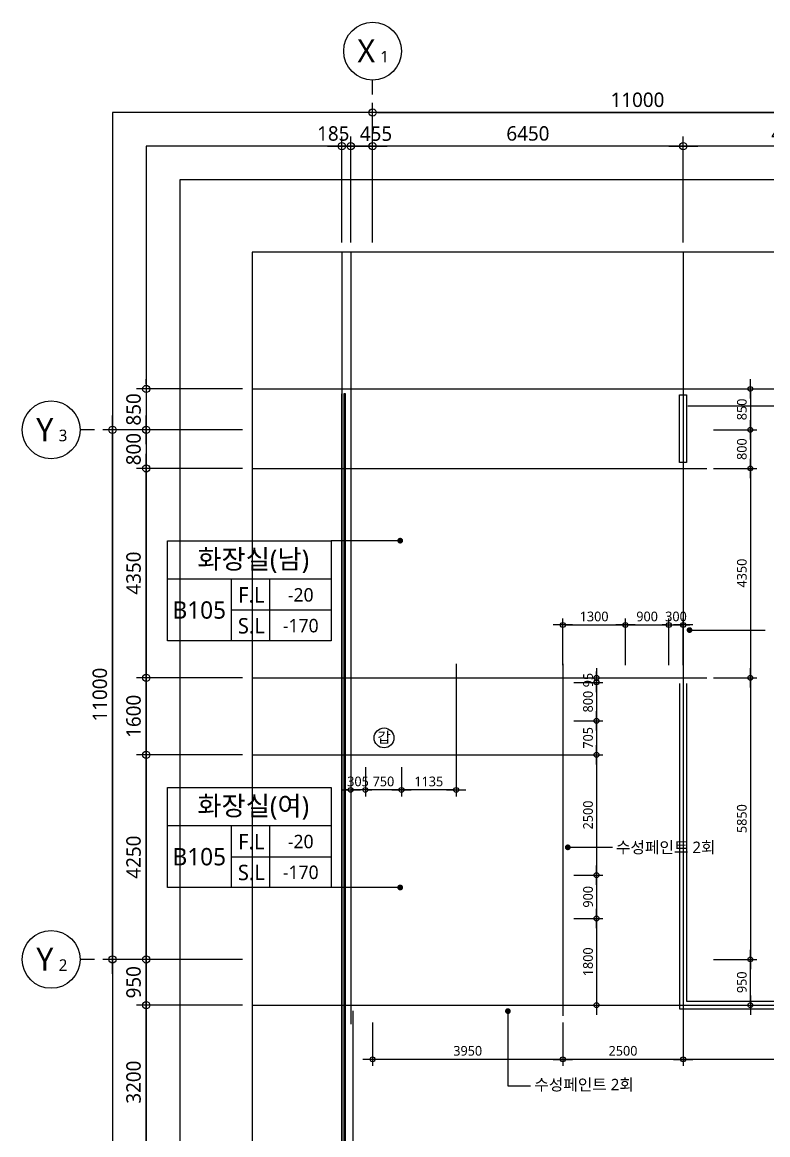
# Model space of a CAD drawing. Header units: millimetres. Extents: x 3775 to 244986, y 1861 to 55808.
# Drawn here: x 3775 to 19255, y 28887 to 51997 of the extents above; entities that cross this region are included whole.
import ezdxf
from ezdxf.enums import TextEntityAlignment as Align

# ---------------------------------------------------------------- set-up
doc = ezdxf.new("R2010")
doc.units = ezdxf.units.MM
doc.header["$LTSCALE"] = 100
doc.header["$MEASUREMENT"] = 0
doc.header["$PDSIZE"] = -10
doc.linetypes.add('CEN', pattern=[62, 60, -1, 0, -1])
doc.layers.get('0').update_dxf_attribs({"linetype": 'CONTINUOUS'})
doc.layers.get('Defpoints').update_dxf_attribs({"color": 171, "linetype": 'CONTINUOUS'})
for name, color, linetype in [('CEN(ST)', 1, 'CEN'), ('INS', 252, 'BATTING'), ('NDIM', 7, 'CONTINUOUS'), ('SYM(AXIS)', 7, 'CONTINUOUS'), ('TEXT(AXIS)', 2, 'CONTINUOUS'), ('TEXT(MIN)', 7, 'CONTINUOUS'), ('TEXT(NOTE小)', 1, 'CONTINUOUS'), ('TEXT(실명)', 3, 'CONTINUOUS'), ('TEXT-기입', 6, 'CONTINUOUS'), ('TITLE', 7, 'CONTINUOUS'), ('WALL-석고보드', 7, 'CONTINUOUS')]:
    doc.layers.add(name, color=color, linetype=linetype)
doc.styles.add('CGS', font='cgse', dxfattribs={"bigfont": 'cgs'})
doc.styles.add('나눔바른고딕', font='NanumBarunGothic.ttf')
doc.linetypes.add('BATTING', pattern='A,0.0001,-0.1,[134,ltypeshp.shx,S=0.1,R=0,X=-0.1,Y=0],-0.2,[134,ltypeshp.shx,S=0.1,R=180,X=0.1,Y=0],-0.1', length=0.4001)
doc.dimstyles.new('NDIM 1200', dxfattribs={"dimscale": 75, "dimtxt": 3, "dimasz": 1, "dimexe": 2, "dimexo": 2, "dimgap": 1, "dimtad": 1, "dimdec": 0, "dimdsep": 46, "dimtxsty": 'CGS', "dimblk": 'DOT0', "dimcen": 1, "dimdle": 8, "dimclrd": 256, "dimclre": 256, "dimclrt": 256, "dimadec": 0, "dimazin": 0, "dimtfac": 1, "dimtdec": 0, "dimtix": 1, "dimtmove": 2, "dimatfit": 3, "dimldrblk": 'DOT0', "dimfxl": 1, "dimtolj": 1, "dimtzin": 0, "dimlwd": -1, "dimlwe": -1, "dimarcsym": 0})

# ---------------------------------------------------------------- blocks, each defined once
blk = doc.blocks.new('A$C2F20087E')
at = {"layer": 'SYM(AXIS)'}
blk.add_line((600, 0), (600, 300), dxfattribs=at)
blk.add_circle((600, 900), 600, dxfattribs=at)
blk = doc.blocks.new('DOT0')
blk.add_line((-3, 0), (3, 0))
at = {"color": 6}
blk.add_circle((0, 0), 0.75, dxfattribs=at)
blk = doc.blocks.new('*D163')
at = {"layer": 'Defpoints', "color": 0, "ltscale": 0.4, "transparency": 16777216}
for p in [(6350, 42729), (8550, 42729), (8550, 38379)]:
    blk.add_point(p, dxfattribs=at)
at = {"layer": 'NDIM', "ltscale": 0.4, "transparency": 16777216}
for p, q in [((8350, 42729), (6150, 42729)), ((6350, 38479), (6350, 42629)), ((8350, 38379), (6150, 38379))]:
    blk.add_line(p, q, dxfattribs=at)
at = {"layer": 'NDIM', "ltscale": 0.4, "transparency": 16777216, "xscale": 100, "yscale": 100, "zscale": 100}
for p, rotation in [((6350, 42729), 90), ((6350, 38379), 270)]:
    blk.add_blockref('DOT0', p, dxfattribs=dict(at, rotation=rotation))
at = {"layer": 'NDIM', "ltscale": 0.4, "transparency": 16777216, "insert": (6087, 40554), "char_height": 300, "attachment_point": 5, "rotation": 90, "style": '나눔바른고딕'}
blk.add_mtext('\\A1;4350', dxfattribs=at)
blk = doc.blocks.new('*D164')
at = {"layer": 'Defpoints', "color": 0, "ltscale": 0.4, "transparency": 16777216}
for p in [(6350, 32529), (8550, 32529), (8550, 31579)]:
    blk.add_point(p, dxfattribs=at)
at = {"layer": 'NDIM', "ltscale": 0.4, "transparency": 16777216}
for p, q in [((8350, 32529), (6150, 32529)), ((6350, 31679), (6350, 32429)), ((8350, 31579), (6150, 31579))]:
    blk.add_line(p, q, dxfattribs=at)
at = {"layer": 'NDIM', "ltscale": 0.4, "transparency": 16777216, "xscale": 100, "yscale": 100, "zscale": 100}
for p, rotation in [((6350, 32529), 90), ((6350, 31579), 270)]:
    blk.add_blockref('DOT0', p, dxfattribs=dict(at, rotation=rotation))
at = {"layer": 'NDIM', "ltscale": 0.4, "transparency": 16777216, "insert": (6087, 32054), "char_height": 300, "attachment_point": 5, "rotation": 90, "style": '나눔바른고딕'}
blk.add_mtext('\\A1;950', dxfattribs=at)
blk = doc.blocks.new('*D165')
at = {"layer": 'Defpoints', "color": 0, "ltscale": 0.4, "transparency": 16777216}
for p in [(5650, 43529), (8550, 43529), (8550, 32529)]:
    blk.add_point(p, dxfattribs=at)
at = {"layer": 'NDIM', "ltscale": 0.4, "transparency": 16777216}
for p, q in [((8350, 43529), (5450, 43529)), ((5650, 32629), (5650, 43429)), ((8350, 32529), (5450, 32529))]:
    blk.add_line(p, q, dxfattribs=at)
at = {"layer": 'NDIM', "ltscale": 0.4, "transparency": 16777216, "xscale": 100, "yscale": 100, "zscale": 100}
for p, rotation in [((5650, 43529), 90), ((5650, 32529), 270)]:
    blk.add_blockref('DOT0', p, dxfattribs=dict(at, rotation=rotation))
at = {"layer": 'NDIM', "ltscale": 0.4, "transparency": 16777216, "insert": (5387, 38029), "char_height": 300, "attachment_point": 5, "rotation": 90, "style": '나눔바른고딕'}
blk.add_mtext('\\A1;11000', dxfattribs=at)
blk = doc.blocks.new('*D158')
at = {"layer": 'Defpoints', "color": 0, "ltscale": 0.4, "transparency": 16777216}
for p in [(8550, 44379), (6350, 43529), (8550, 43529)]:
    blk.add_point(p, dxfattribs=at)
at = {"layer": 'NDIM', "ltscale": 0.4, "transparency": 16777216}
for p, q in [((8350, 44379), (6150, 44379)), ((6350, 44479), (6350, 44579)), ((6350, 44379), (6350, 43529)), ((8350, 43529), (6150, 43529)), ((6350, 43429), (6350, 43329))]:
    blk.add_line(p, q, dxfattribs=at)
at = {"layer": 'NDIM', "ltscale": 0.4, "transparency": 16777216, "xscale": 100, "yscale": 100, "zscale": 100}
for p, rotation in [((6350, 44379), 270), ((6350, 43529), 90)]:
    blk.add_blockref('DOT0', p, dxfattribs=dict(at, rotation=rotation))
at = {"layer": 'NDIM', "ltscale": 0.4, "transparency": 16777216, "insert": (6087, 43954), "char_height": 300, "attachment_point": 5, "rotation": 90, "style": '나눔바른고딕'}
blk.add_mtext('\\A1;850', dxfattribs=at)
blk = doc.blocks.new('*D159')
at = {"layer": 'Defpoints', "color": 0, "ltscale": 0.4, "transparency": 16777216}
for p in [(6350, 31579), (8550, 31579), (8550, 28379)]:
    blk.add_point(p, dxfattribs=at)
at = {"layer": 'NDIM', "ltscale": 0.4, "transparency": 16777216}
for p, q in [((8350, 31579), (6150, 31579)), ((6350, 28479), (6350, 31479)), ((8350, 28379), (6150, 28379))]:
    blk.add_line(p, q, dxfattribs=at)
at = {"layer": 'NDIM', "ltscale": 0.4, "transparency": 16777216, "xscale": 100, "yscale": 100, "zscale": 100}
for p, rotation in [((6350, 31579), 90), ((6350, 28379), 270)]:
    blk.add_blockref('DOT0', p, dxfattribs=dict(at, rotation=rotation))
at = {"layer": 'NDIM', "ltscale": 0.4, "transparency": 16777216, "insert": (6087, 29979), "char_height": 300, "attachment_point": 5, "rotation": 90, "style": '나눔바른고딕'}
blk.add_mtext('\\A1;3200', dxfattribs=at)
blk = doc.blocks.new('*D162')
at = {"layer": 'Defpoints', "color": 0, "ltscale": 0.4, "transparency": 16777216}
for p in [(8550, 32529), (5650, 16029), (8550, 16029)]:
    blk.add_point(p, dxfattribs=at)
at = {"layer": 'NDIM', "ltscale": 0.4, "transparency": 16777216}
for p, q in [((8350, 32529), (5450, 32529)), ((5650, 32429), (5650, 16129)), ((8350, 16029), (5450, 16029))]:
    blk.add_line(p, q, dxfattribs=at)
at = {"layer": 'NDIM', "ltscale": 0.4, "transparency": 16777216, "xscale": 100, "yscale": 100, "zscale": 100}
for p, rotation in [((5650, 32529), 90), ((5650, 16029), 270)]:
    blk.add_blockref('DOT0', p, dxfattribs=dict(at, rotation=rotation))
at = {"layer": 'NDIM', "ltscale": 0.4, "transparency": 16777216, "insert": (5387, 24279), "char_height": 300, "attachment_point": 5, "rotation": 90, "style": '나눔바른고딕'}
blk.add_mtext('\\A1;16500', dxfattribs=at)
blk = doc.blocks.new('*D169')
at = {"layer": 'Defpoints', "color": 0, "ltscale": 0.4, "transparency": 16777216}
for p in [(17500, 49422), (17500, 47222), (22050, 47222)]:
    blk.add_point(p, dxfattribs=at)
at = {"layer": 'NDIM', "ltscale": 0.4, "transparency": 16777216}
for p, q in [((17500, 47422), (17500, 49622)), ((22050, 47422), (22050, 49622)), ((21950, 49422), (17600, 49422))]:
    blk.add_line(p, q, dxfattribs=at)
at = {"layer": 'NDIM', "ltscale": 0.4, "transparency": 16777216, "xscale": 100, "yscale": 100, "zscale": 100, "rotation": 180}
blk.add_blockref('DOT0', (17500, 49422), dxfattribs=at)
at = {"layer": 'NDIM', "ltscale": 0.4, "transparency": 16777216, "xscale": 100, "yscale": 100, "zscale": 100}
blk.add_blockref('DOT0', (22050, 49422), dxfattribs=at)
at = {"layer": 'NDIM', "ltscale": 0.4, "transparency": 16777216, "insert": (19775, 49684), "char_height": 300, "attachment_point": 5, "style": '나눔바른고딕'}
blk.add_mtext('\\A1;4550', dxfattribs=at)
blk = doc.blocks.new('*D170')
at = {"layer": 'Defpoints', "color": 0, "ltscale": 0.4, "transparency": 16777216}
for p in [(11050, 49422), (10595, 47222), (11050, 47222)]:
    blk.add_point(p, dxfattribs=at)
at = {"layer": 'NDIM', "ltscale": 0.4, "transparency": 16777216}
for p, q in [((10595, 47422), (10595, 49622)), ((11050, 47422), (11050, 49622)), ((10695, 49422), (10950, 49422))]:
    blk.add_line(p, q, dxfattribs=at)
at = {"layer": 'NDIM', "ltscale": 0.4, "transparency": 16777216, "xscale": 100, "yscale": 100, "zscale": 100, "rotation": 180}
blk.add_blockref('DOT0', (10595, 49422), dxfattribs=at)
at = {"layer": 'NDIM', "ltscale": 0.4, "transparency": 16777216, "xscale": 100, "yscale": 100, "zscale": 100}
blk.add_blockref('DOT0', (11050, 49422), dxfattribs=at)
at = {"layer": 'NDIM', "ltscale": 0.4, "transparency": 16777216, "insert": (11120, 49681), "char_height": 300, "attachment_point": 5, "style": '나눔바른고딕'}
blk.add_mtext('\\A1;455', dxfattribs=at)
blk = doc.blocks.new('*D183')
at = {"layer": 'Defpoints', "color": 0, "ltscale": 0.4, "transparency": 16777216}
for p in [(22050, 50122), (11050, 47222), (22050, 47222)]:
    blk.add_point(p, dxfattribs=at)
at = {"layer": 'NDIM', "ltscale": 0.4, "transparency": 16777216}
for p, q in [((11050, 47422), (11050, 50322)), ((22050, 47422), (22050, 50322)), ((11150, 50122), (21950, 50122))]:
    blk.add_line(p, q, dxfattribs=at)
at = {"layer": 'NDIM', "ltscale": 0.4, "transparency": 16777216, "xscale": 100, "yscale": 100, "zscale": 100, "rotation": 180}
blk.add_blockref('DOT0', (11050, 50122), dxfattribs=at)
at = {"layer": 'NDIM', "ltscale": 0.4, "transparency": 16777216, "xscale": 100, "yscale": 100, "zscale": 100}
blk.add_blockref('DOT0', (22050, 50122), dxfattribs=at)
at = {"layer": 'NDIM', "ltscale": 0.4, "transparency": 16777216, "insert": (16550, 50384), "char_height": 300, "attachment_point": 5, "style": '나눔바른고딕'}
blk.add_mtext('\\A1;11000', dxfattribs=at)
blk = doc.blocks.new('*D251')
at = {"layer": 'Defpoints', "color": 0, "ltscale": 0.4, "transparency": 16777216}
for p in [(10595, 49422), (10410, 47222), (10595, 47222)]:
    blk.add_point(p, dxfattribs=at)
at = {"layer": 'NDIM', "ltscale": 0.4, "transparency": 16777216}
for p, q in [((10410, 47422), (10410, 49622)), ((10595, 47422), (10595, 49622)), ((10310, 49422), (10210, 49422)), ((10410, 49422), (10595, 49422)), ((10695, 49422), (10795, 49422))]:
    blk.add_line(p, q, dxfattribs=at)
at = {"layer": 'NDIM', "ltscale": 0.4, "transparency": 16777216, "xscale": 100, "yscale": 100, "zscale": 100}
blk.add_blockref('DOT0', (10410, 49422), dxfattribs=at)
at = {"layer": 'NDIM', "ltscale": 0.4, "transparency": 16777216, "xscale": 100, "yscale": 100, "zscale": 100, "rotation": 180}
blk.add_blockref('DOT0', (10595, 49422), dxfattribs=at)
at = {"layer": 'NDIM', "ltscale": 0.4, "transparency": 16777216, "insert": (10233, 49684), "char_height": 300, "attachment_point": 5, "style": '나눔바른고딕'}
blk.add_mtext('\\A1;185', dxfattribs=at)
blk = doc.blocks.new('*D252')
at = {"layer": 'Defpoints', "color": 0, "ltscale": 0.4, "transparency": 16777216}
for p in [(8550, 43529), (6350, 42729), (8550, 42729)]:
    blk.add_point(p, dxfattribs=at)
at = {"layer": 'NDIM', "ltscale": 0.4, "transparency": 16777216}
for p, q in [((6350, 43629), (6350, 43729)), ((8350, 43529), (6150, 43529)), ((6350, 43529), (6350, 42729)), ((8350, 42729), (6150, 42729)), ((6350, 42629), (6350, 42529))]:
    blk.add_line(p, q, dxfattribs=at)
at = {"layer": 'NDIM', "ltscale": 0.4, "transparency": 16777216, "xscale": 100, "yscale": 100, "zscale": 100}
for p, rotation in [((6350, 43529), 270), ((6350, 42729), 90)]:
    blk.add_blockref('DOT0', p, dxfattribs=dict(at, rotation=rotation))
at = {"layer": 'NDIM', "ltscale": 0.4, "transparency": 16777216, "insert": (6087, 43129), "char_height": 300, "attachment_point": 5, "rotation": 90, "style": '나눔바른고딕'}
blk.add_mtext('\\A1;800', dxfattribs=at)
blk = doc.blocks.new('*D253')
at = {"layer": 'Defpoints', "color": 0, "ltscale": 0.4, "transparency": 16777216}
for p in [(6350, 38379), (8550, 38379), (8550, 36779)]:
    blk.add_point(p, dxfattribs=at)
at = {"layer": 'NDIM', "ltscale": 0.4, "transparency": 16777216}
for p, q in [((8350, 38379), (6150, 38379)), ((6350, 36879), (6350, 38279)), ((8350, 36779), (6150, 36779))]:
    blk.add_line(p, q, dxfattribs=at)
at = {"layer": 'NDIM', "ltscale": 0.4, "transparency": 16777216, "xscale": 100, "yscale": 100, "zscale": 100}
for p, rotation in [((6350, 38379), 90), ((6350, 36779), 270)]:
    blk.add_blockref('DOT0', p, dxfattribs=dict(at, rotation=rotation))
at = {"layer": 'NDIM', "ltscale": 0.4, "transparency": 16777216, "insert": (6087, 37579), "char_height": 300, "attachment_point": 5, "rotation": 90, "style": '나눔바른고딕'}
blk.add_mtext('\\A1;1600', dxfattribs=at)
blk = doc.blocks.new('*D254')
at = {"layer": 'Defpoints', "color": 0, "ltscale": 0.4, "transparency": 16777216}
for p in [(6350, 36779), (8550, 36779), (8550, 32529)]:
    blk.add_point(p, dxfattribs=at)
at = {"layer": 'NDIM', "ltscale": 0.4, "transparency": 16777216}
for p, q in [((8350, 36779), (6150, 36779)), ((6350, 32629), (6350, 36679)), ((8350, 32529), (6150, 32529))]:
    blk.add_line(p, q, dxfattribs=at)
at = {"layer": 'NDIM', "ltscale": 0.4, "transparency": 16777216, "xscale": 100, "yscale": 100, "zscale": 100}
for p, rotation in [((6350, 36779), 90), ((6350, 32529), 270)]:
    blk.add_blockref('DOT0', p, dxfattribs=dict(at, rotation=rotation))
at = {"layer": 'NDIM', "ltscale": 0.4, "transparency": 16777216, "insert": (6087, 34654), "char_height": 300, "attachment_point": 5, "rotation": 90, "style": '나눔바른고딕'}
blk.add_mtext('\\A1;4250', dxfattribs=at)
blk = doc.blocks.new('*D255')
at = {"layer": 'Defpoints', "color": 0, "ltscale": 0.4, "transparency": 16777216}
for p in [(11050, 49422), (11050, 47222), (17500, 47222)]:
    blk.add_point(p, dxfattribs=at)
at = {"layer": 'NDIM', "ltscale": 0.4, "transparency": 16777216}
for p, q in [((11050, 47422), (11050, 49622)), ((17500, 47422), (17500, 49622)), ((17400, 49422), (11150, 49422))]:
    blk.add_line(p, q, dxfattribs=at)
at = {"layer": 'NDIM', "ltscale": 0.4, "transparency": 16777216, "xscale": 100, "yscale": 100, "zscale": 100, "rotation": 180}
blk.add_blockref('DOT0', (11050, 49422), dxfattribs=at)
at = {"layer": 'NDIM', "ltscale": 0.4, "transparency": 16777216, "xscale": 100, "yscale": 100, "zscale": 100}
blk.add_blockref('DOT0', (17500, 49422), dxfattribs=at)
at = {"layer": 'NDIM', "ltscale": 0.4, "transparency": 16777216, "insert": (14275, 49685), "char_height": 300, "attachment_point": 5, "style": '나눔바른고딕'}
blk.add_mtext('\\A1;6450', dxfattribs=at)
blk = doc.blocks.new('A$C51E23882')
at = {"layer": 'TITLE'}
blk.add_lwpolyline([(8500, 0), (0, 0), (0, 5200), (8500, 5200)], close=True, dxfattribs=at)
for points in [[(8500, 3200), (0, 3200)], [(3300, 3200), (3300, 0)], [(5300, 3200), (5300, 0)], [(3300, 1600), (8500, 1600)]]:
    blk.add_lwpolyline(points, dxfattribs=at)
at = {"layer": 'TITLE', "style": '나눔바른고딕'}
for s, p in [('F.L', (4352, 2378)), ('S.L', (4352, 778))]:
    blk.add_text(s, height=800, dxfattribs=at).set_placement(p, align=Align.MIDDLE)
blk = doc.blocks.new('*D300')
at = {"layer": 'Defpoints', "color": 0, "ltscale": 0.4, "transparency": 16777216}
for p in [(11050, 31354), (15000, 31354), (11050, 30453)]:
    blk.add_point(p, dxfattribs=at)
at = {"layer": 'NDIM', "ltscale": 0.4, "transparency": 16777216}
for p, q in [((11050, 31220), (11050, 30319)), ((15000, 31220), (15000, 30319)), ((14933, 30453), (11117, 30453))]:
    blk.add_line(p, q, dxfattribs=at)
at = {"layer": 'NDIM', "ltscale": 0.4, "transparency": 16777216, "xscale": 67, "yscale": 67, "zscale": 67, "rotation": 180}
blk.add_blockref('DOT0', (11050, 30453), dxfattribs=at)
at = {"layer": 'NDIM', "ltscale": 0.4, "transparency": 16777216, "xscale": 67, "yscale": 67, "zscale": 67}
blk.add_blockref('DOT0', (15000, 30453), dxfattribs=at)
at = {"layer": 'NDIM', "ltscale": 0.4, "transparency": 16777216, "insert": (13025, 30629), "char_height": 201, "attachment_point": 5, "style": '나눔바른고딕'}
blk.add_mtext('\\A1;3950', dxfattribs=at)
blk = doc.blocks.new('*D301')
at = {"layer": 'Defpoints', "color": 0, "ltscale": 0.4, "transparency": 16777216}
for p in [(15000, 31354), (17500, 31354), (15000, 30453)]:
    blk.add_point(p, dxfattribs=at)
at = {"layer": 'NDIM', "ltscale": 0.4, "transparency": 16777216}
for p, q in [((15000, 31220), (15000, 30319)), ((17500, 31220), (17500, 30319)), ((17433, 30453), (15067, 30453))]:
    blk.add_line(p, q, dxfattribs=at)
at = {"layer": 'NDIM', "ltscale": 0.4, "transparency": 16777216, "xscale": 67, "yscale": 67, "zscale": 67, "rotation": 180}
blk.add_blockref('DOT0', (15000, 30453), dxfattribs=at)
at = {"layer": 'NDIM', "ltscale": 0.4, "transparency": 16777216, "xscale": 67, "yscale": 67, "zscale": 67}
blk.add_blockref('DOT0', (17500, 30453), dxfattribs=at)
at = {"layer": 'NDIM', "ltscale": 0.4, "transparency": 16777216, "insert": (16250, 30629), "char_height": 201, "attachment_point": 5, "style": '나눔바른고딕'}
blk.add_mtext('\\A1;2500', dxfattribs=at)
blk = doc.blocks.new('*D302')
at = {"layer": 'Defpoints', "color": 0, "ltscale": 0.4, "transparency": 16777216}
for p in [(17994, 42729), (17994, 38379), (18894, 38379)]:
    blk.add_point(p, dxfattribs=at)
at = {"layer": 'NDIM', "ltscale": 0.4, "transparency": 16777216}
for p, q in [((18128, 42729), (19028, 42729)), ((18894, 42662), (18894, 38446)), ((18128, 38379), (19028, 38379))]:
    blk.add_line(p, q, dxfattribs=at)
at = {"layer": 'NDIM', "ltscale": 0.4, "transparency": 16777216, "xscale": 67, "yscale": 67, "zscale": 67}
for p, rotation in [((18894, 42729), 90), ((18894, 38379), 270)]:
    blk.add_blockref('DOT0', p, dxfattribs=dict(at, rotation=rotation))
at = {"layer": 'NDIM', "ltscale": 0.4, "transparency": 16777216, "insert": (18718, 40554), "char_height": 201, "attachment_point": 5, "rotation": 90, "style": '나눔바른고딕'}
blk.add_mtext('\\A1;4350', dxfattribs=at)
blk = doc.blocks.new('*D303')
at = {"layer": 'Defpoints', "color": 0, "ltscale": 0.4, "transparency": 16777216}
for p in [(17994, 43529), (17994, 42729), (18894, 42729)]:
    blk.add_point(p, dxfattribs=at)
at = {"layer": 'NDIM', "ltscale": 0.4, "transparency": 16777216}
for p, q in [((18128, 43529), (19028, 43529)), ((18894, 43462), (18894, 42796)), ((18128, 42729), (19028, 42729))]:
    blk.add_line(p, q, dxfattribs=at)
at = {"layer": 'NDIM', "ltscale": 0.4, "transparency": 16777216, "xscale": 67, "yscale": 67, "zscale": 67}
for p, rotation in [((18894, 43529), 90), ((18894, 42729), 270)]:
    blk.add_blockref('DOT0', p, dxfattribs=dict(at, rotation=rotation))
at = {"layer": 'NDIM', "ltscale": 0.4, "transparency": 16777216, "insert": (18718, 43129), "char_height": 201, "attachment_point": 5, "rotation": 90, "style": '나눔바른고딕'}
blk.add_mtext('\\A1;800', dxfattribs=at)
blk = doc.blocks.new('*D304')
at = {"layer": 'Defpoints', "color": 0, "ltscale": 0.4, "transparency": 16777216}
for p in [(17994, 44379), (17994, 43529), (18894, 43529)]:
    blk.add_point(p, dxfattribs=at)
at = {"layer": 'NDIM', "ltscale": 0.4, "transparency": 16777216}
for p, q in [((18128, 44379), (19028, 44379)), ((18894, 44312), (18894, 43596)), ((18128, 43529), (19028, 43529))]:
    blk.add_line(p, q, dxfattribs=at)
at = {"layer": 'NDIM', "ltscale": 0.4, "transparency": 16777216, "xscale": 67, "yscale": 67, "zscale": 67}
for p, rotation in [((18894, 44379), 90), ((18894, 43529), 270)]:
    blk.add_blockref('DOT0', p, dxfattribs=dict(at, rotation=rotation))
at = {"layer": 'NDIM', "ltscale": 0.4, "transparency": 16777216, "insert": (18718, 43954), "char_height": 201, "attachment_point": 5, "rotation": 90, "style": '나눔바른고딕'}
blk.add_mtext('\\A1;850', dxfattribs=at)
blk = doc.blocks.new('*D305')
at = {"layer": 'Defpoints', "color": 0, "ltscale": 0.4, "transparency": 16777216}
for p in [(17994, 38379), (17994, 32529), (18894, 32529)]:
    blk.add_point(p, dxfattribs=at)
at = {"layer": 'NDIM', "ltscale": 0.4, "transparency": 16777216}
for p, q in [((18128, 38379), (19028, 38379)), ((18894, 38312), (18894, 32596)), ((18128, 32529), (19028, 32529))]:
    blk.add_line(p, q, dxfattribs=at)
at = {"layer": 'NDIM', "ltscale": 0.4, "transparency": 16777216, "xscale": 67, "yscale": 67, "zscale": 67}
for p, rotation in [((18894, 38379), 90), ((18894, 32529), 270)]:
    blk.add_blockref('DOT0', p, dxfattribs=dict(at, rotation=rotation))
at = {"layer": 'NDIM', "ltscale": 0.4, "transparency": 16777216, "insert": (18718, 35454), "char_height": 201, "attachment_point": 5, "rotation": 90, "style": '나눔바른고딕'}
blk.add_mtext('\\A1;5850', dxfattribs=at)
blk = doc.blocks.new('*D306')
at = {"layer": 'Defpoints', "color": 0, "ltscale": 0.4, "transparency": 16777216}
for p in [(17994, 32529), (18894, 32529), (17994, 31579)]:
    blk.add_point(p, dxfattribs=at)
at = {"layer": 'NDIM', "ltscale": 0.4, "transparency": 16777216}
for p, q in [((18128, 32529), (19028, 32529)), ((18894, 31646), (18894, 32462)), ((18128, 31579), (19028, 31579))]:
    blk.add_line(p, q, dxfattribs=at)
at = {"layer": 'NDIM', "ltscale": 0.4, "transparency": 16777216, "xscale": 67, "yscale": 67, "zscale": 67}
for p, rotation in [((18894, 32529), 90), ((18894, 31579), 270)]:
    blk.add_blockref('DOT0', p, dxfattribs=dict(at, rotation=rotation))
at = {"layer": 'NDIM', "ltscale": 0.4, "transparency": 16777216, "insert": (18718, 32054), "char_height": 201, "attachment_point": 5, "rotation": 90, "style": '나눔바른고딕'}
blk.add_mtext('\\A1;950', dxfattribs=at)
blk = doc.blocks.new('_Dot')
at = {"color": 0, "linetype": 'ByBlock', "lineweight": -2}
blk.add_line((-0.5, 0), (-1, 0), dxfattribs=at)
at = {"color": 0, "linetype": 'ByBlock', "const_width": 0.5}
blk.add_lwpolyline([(-0.25, 0, 1), (0.25, 0, 1)], format="xyb", close=True, dxfattribs=at)
blk = doc.blocks.new('*D308')
at = {"layer": 'Defpoints', "color": 0, "ltscale": 0.4, "transparency": 16777216}
for p in [(17500, 31354), (22050, 31354), (17500, 30453)]:
    blk.add_point(p, dxfattribs=at)
at = {"layer": 'NDIM', "ltscale": 0.4, "transparency": 16777216}
for p, q in [((17500, 31220), (17500, 30319)), ((22050, 31220), (22050, 30319)), ((21983, 30453), (17567, 30453))]:
    blk.add_line(p, q, dxfattribs=at)
at = {"layer": 'NDIM', "ltscale": 0.4, "transparency": 16777216, "xscale": 67, "yscale": 67, "zscale": 67, "rotation": 180}
blk.add_blockref('DOT0', (17500, 30453), dxfattribs=at)
at = {"layer": 'NDIM', "ltscale": 0.4, "transparency": 16777216, "xscale": 67, "yscale": 67, "zscale": 67}
blk.add_blockref('DOT0', (22050, 30453), dxfattribs=at)
at = {"layer": 'NDIM', "ltscale": 0.4, "transparency": 16777216, "insert": (19775, 30629), "char_height": 201, "attachment_point": 5, "style": '나눔바른고딕'}
blk.add_mtext('\\A1;4550', dxfattribs=at)
blk = doc.blocks.new('*D554')
at = {"layer": 'Defpoints', "color": 0, "ltscale": 0.4, "transparency": 16777216}
for p in [(17500, 39476), (17200, 38504), (17500, 38504)]:
    blk.add_point(p, dxfattribs=at)
at = {"layer": 'NDIM', "ltscale": 0.4, "transparency": 16777216}
for p, q in [((17200, 38638), (17200, 39610)), ((17500, 38638), (17500, 39610)), ((17133, 39476), (17066, 39476)), ((17200, 39476), (17500, 39476)), ((17567, 39476), (17634, 39476))]:
    blk.add_line(p, q, dxfattribs=at)
at = {"layer": 'NDIM', "ltscale": 0.4, "transparency": 16777216, "xscale": 67, "yscale": 67, "zscale": 67}
blk.add_blockref('DOT0', (17200, 39476), dxfattribs=at)
at = {"layer": 'NDIM', "ltscale": 0.4, "transparency": 16777216, "xscale": 67, "yscale": 67, "zscale": 67, "rotation": 180}
blk.add_blockref('DOT0', (17500, 39476), dxfattribs=at)
at = {"layer": 'NDIM', "ltscale": 0.4, "transparency": 16777216, "insert": (17350, 39652), "char_height": 201, "attachment_point": 5, "style": '나눔바른고딕'}
blk.add_mtext('\\A1;300', dxfattribs=at)
blk = doc.blocks.new('*D555')
at = {"layer": 'Defpoints', "color": 0, "ltscale": 0.4, "transparency": 16777216}
for p in [(17200, 39476), (16300, 38504), (17200, 38504)]:
    blk.add_point(p, dxfattribs=at)
at = {"layer": 'NDIM', "ltscale": 0.4, "transparency": 16777216}
for p, q in [((16300, 38638), (16300, 39610)), ((17200, 38638), (17200, 39610)), ((16367, 39476), (17133, 39476))]:
    blk.add_line(p, q, dxfattribs=at)
at = {"layer": 'NDIM', "ltscale": 0.4, "transparency": 16777216, "xscale": 67, "yscale": 67, "zscale": 67, "rotation": 180}
blk.add_blockref('DOT0', (16300, 39476), dxfattribs=at)
at = {"layer": 'NDIM', "ltscale": 0.4, "transparency": 16777216, "xscale": 67, "yscale": 67, "zscale": 67}
blk.add_blockref('DOT0', (17200, 39476), dxfattribs=at)
at = {"layer": 'NDIM', "ltscale": 0.4, "transparency": 16777216, "insert": (16750, 39652), "char_height": 201, "attachment_point": 5, "style": '나눔바른고딕'}
blk.add_mtext('\\A1;900', dxfattribs=at)
blk = doc.blocks.new('*D556')
at = {"layer": 'Defpoints', "color": 0, "ltscale": 0.4, "transparency": 16777216}
for p in [(16300, 39476), (15000, 38504), (16300, 38504)]:
    blk.add_point(p, dxfattribs=at)
at = {"layer": 'NDIM', "ltscale": 0.4, "transparency": 16777216}
for p, q in [((15000, 38638), (15000, 39610)), ((16300, 38638), (16300, 39610)), ((15067, 39476), (16233, 39476))]:
    blk.add_line(p, q, dxfattribs=at)
at = {"layer": 'NDIM', "ltscale": 0.4, "transparency": 16777216, "xscale": 67, "yscale": 67, "zscale": 67, "rotation": 180}
blk.add_blockref('DOT0', (15000, 39476), dxfattribs=at)
at = {"layer": 'NDIM', "ltscale": 0.4, "transparency": 16777216, "xscale": 67, "yscale": 67, "zscale": 67}
blk.add_blockref('DOT0', (16300, 39476), dxfattribs=at)
at = {"layer": 'NDIM', "ltscale": 0.4, "transparency": 16777216, "insert": (15650, 39652), "char_height": 201, "attachment_point": 5, "style": '나눔바른고딕'}
blk.add_mtext('\\A1;1300', dxfattribs=at)
blk = doc.blocks.new('*D557')
at = {"layer": 'Defpoints', "color": 0, "ltscale": 0.4, "transparency": 16777216}
for p in [(15095, 33379), (15095, 31579), (15700, 31579)]:
    blk.add_point(p, dxfattribs=at)
at = {"layer": 'NDIM', "ltscale": 0.4, "transparency": 16777216}
for p, q in [((15229, 33379), (15834, 33379)), ((15700, 33312), (15700, 31646)), ((15229, 31579), (15834, 31579))]:
    blk.add_line(p, q, dxfattribs=at)
at = {"layer": 'NDIM', "ltscale": 0.4, "transparency": 16777216, "xscale": 67, "yscale": 67, "zscale": 67}
for p, rotation in [((15700, 33379), 90), ((15700, 31579), 270)]:
    blk.add_blockref('DOT0', p, dxfattribs=dict(at, rotation=rotation))
at = {"layer": 'NDIM', "ltscale": 0.4, "transparency": 16777216, "insert": (15524, 32479), "char_height": 201, "attachment_point": 5, "rotation": 90, "style": '나눔바른고딕'}
blk.add_mtext('\\A1;1800', dxfattribs=at)
blk = doc.blocks.new('*D558')
at = {"layer": 'Defpoints', "color": 0, "ltscale": 0.4, "transparency": 16777216}
for p in [(15095, 34279), (15095, 33379), (15700, 33379)]:
    blk.add_point(p, dxfattribs=at)
at = {"layer": 'NDIM', "ltscale": 0.4, "transparency": 16777216}
for p, q in [((15229, 34279), (15834, 34279)), ((15700, 34212), (15700, 33446)), ((15229, 33379), (15834, 33379))]:
    blk.add_line(p, q, dxfattribs=at)
at = {"layer": 'NDIM', "ltscale": 0.4, "transparency": 16777216, "xscale": 67, "yscale": 67, "zscale": 67}
for p, rotation in [((15700, 34279), 90), ((15700, 33379), 270)]:
    blk.add_blockref('DOT0', p, dxfattribs=dict(at, rotation=rotation))
at = {"layer": 'NDIM', "ltscale": 0.4, "transparency": 16777216, "insert": (15524, 33829), "char_height": 201, "attachment_point": 5, "rotation": 90, "style": '나눔바른고딕'}
blk.add_mtext('\\A1;900', dxfattribs=at)
blk = doc.blocks.new('*D559')
at = {"layer": 'Defpoints', "color": 0, "ltscale": 0.4, "transparency": 16777216}
for p in [(15095, 36779), (15095, 34279), (15700, 34279)]:
    blk.add_point(p, dxfattribs=at)
at = {"layer": 'NDIM', "ltscale": 0.4, "transparency": 16777216}
for p, q in [((15229, 36779), (15834, 36779)), ((15700, 36712), (15700, 34346)), ((15229, 34279), (15834, 34279))]:
    blk.add_line(p, q, dxfattribs=at)
at = {"layer": 'NDIM', "ltscale": 0.4, "transparency": 16777216, "xscale": 67, "yscale": 67, "zscale": 67}
for p, rotation in [((15700, 36779), 90), ((15700, 34279), 270)]:
    blk.add_blockref('DOT0', p, dxfattribs=dict(at, rotation=rotation))
at = {"layer": 'NDIM', "ltscale": 0.4, "transparency": 16777216, "insert": (15524, 35529), "char_height": 201, "attachment_point": 5, "rotation": 90, "style": '나눔바른고딕'}
blk.add_mtext('\\A1;2500', dxfattribs=at)
blk = doc.blocks.new('*D560')
at = {"layer": 'Defpoints', "color": 0, "ltscale": 0.4, "transparency": 16777216}
for p in [(15095, 37484), (15095, 36779), (15700, 36779)]:
    blk.add_point(p, dxfattribs=at)
at = {"layer": 'NDIM', "ltscale": 0.4, "transparency": 16777216}
for p, q in [((15229, 37484), (15834, 37484)), ((15700, 37417), (15700, 36846)), ((15229, 36779), (15834, 36779))]:
    blk.add_line(p, q, dxfattribs=at)
at = {"layer": 'NDIM', "ltscale": 0.4, "transparency": 16777216, "xscale": 67, "yscale": 67, "zscale": 67}
for p, rotation in [((15700, 37484), 90), ((15700, 36779), 270)]:
    blk.add_blockref('DOT0', p, dxfattribs=dict(at, rotation=rotation))
at = {"layer": 'NDIM', "ltscale": 0.4, "transparency": 16777216, "insert": (15524, 37131), "char_height": 201, "attachment_point": 5, "rotation": 90, "style": '나눔바른고딕'}
blk.add_mtext('\\A1;705', dxfattribs=at)
blk = doc.blocks.new('*D561')
at = {"layer": 'Defpoints', "color": 0, "ltscale": 0.4, "transparency": 16777216}
for p in [(15115, 38284), (15095, 37484), (15700, 37484)]:
    blk.add_point(p, dxfattribs=at)
at = {"layer": 'NDIM', "ltscale": 0.4, "transparency": 16777216}
for p, q in [((15249, 38284), (15834, 38284)), ((15700, 38217), (15700, 37551)), ((15229, 37484), (15834, 37484))]:
    blk.add_line(p, q, dxfattribs=at)
at = {"layer": 'NDIM', "ltscale": 0.4, "transparency": 16777216, "xscale": 67, "yscale": 67, "zscale": 67}
for p, rotation in [((15700, 38284), 90), ((15700, 37484), 270)]:
    blk.add_blockref('DOT0', p, dxfattribs=dict(at, rotation=rotation))
at = {"layer": 'NDIM', "ltscale": 0.4, "transparency": 16777216, "insert": (15524, 37884), "char_height": 201, "attachment_point": 5, "rotation": 90, "style": '나눔바른고딕'}
blk.add_mtext('\\A1;800', dxfattribs=at)
blk = doc.blocks.new('*D562')
at = {"layer": 'Defpoints', "color": 0, "ltscale": 0.4, "transparency": 16777216}
for p in [(15097, 38379), (15095, 38284), (15700, 38284)]:
    blk.add_point(p, dxfattribs=at)
at = {"layer": 'NDIM', "ltscale": 0.4, "transparency": 16777216}
for p, q in [((15231, 38379), (15834, 38379)), ((15700, 38446), (15700, 38513)), ((15700, 38379), (15700, 38284)), ((15229, 38284), (15834, 38284)), ((15700, 38217), (15700, 38150))]:
    blk.add_line(p, q, dxfattribs=at)
at = {"layer": 'NDIM', "ltscale": 0.4, "transparency": 16777216, "xscale": 67, "yscale": 67, "zscale": 67}
for p, rotation in [((15700, 38379), 270), ((15700, 38284), 90)]:
    blk.add_blockref('DOT0', p, dxfattribs=dict(at, rotation=rotation))
at = {"layer": 'NDIM', "ltscale": 0.4, "transparency": 16777216, "insert": (15524, 38331), "char_height": 201, "attachment_point": 5, "rotation": 90, "style": '나눔바른고딕'}
blk.add_mtext('\\A1;95', dxfattribs=at)
blk = doc.blocks.new('갑종방화문표기')
at = {"layer": 'TEXT(NOTE小)'}
blk.add_circle((0, 0), 150, dxfattribs=at)
at = {"layer": 'TEXT(NOTE小)', "style": '나눔바른고딕'}
blk.add_text('갑', height=160, dxfattribs=at).set_placement((1, 7), align=Align.MIDDLE_CENTER)
blk = doc.blocks.new('*D563')
at = {"layer": 'Defpoints', "color": 0, "ltscale": 0.4, "transparency": 16777216}
for p in [(10595, 36654), (10900, 36654), (10595, 36049)]:
    blk.add_point(p, dxfattribs=at)
at = {"layer": 'NDIM', "ltscale": 0.4, "transparency": 16777216}
for p, q in [((10595, 36520), (10595, 35915)), ((10900, 36520), (10900, 35915)), ((10528, 36049), (10461, 36049)), ((10900, 36049), (10595, 36049)), ((10967, 36049), (11034, 36049))]:
    blk.add_line(p, q, dxfattribs=at)
at = {"layer": 'NDIM', "ltscale": 0.4, "transparency": 16777216, "xscale": 67, "yscale": 67, "zscale": 67}
blk.add_blockref('DOT0', (10595, 36049), dxfattribs=at)
at = {"layer": 'NDIM', "ltscale": 0.4, "transparency": 16777216, "xscale": 67, "yscale": 67, "zscale": 67, "rotation": 180}
blk.add_blockref('DOT0', (10900, 36049), dxfattribs=at)
at = {"layer": 'NDIM', "ltscale": 0.4, "transparency": 16777216, "insert": (10747, 36225), "char_height": 201, "attachment_point": 5, "style": '나눔바른고딕'}
blk.add_mtext('\\A1;305', dxfattribs=at)
blk = doc.blocks.new('*D564')
at = {"layer": 'Defpoints', "color": 0, "ltscale": 0.4, "transparency": 16777216}
for p in [(10900, 36654), (11650, 36654), (10900, 36049)]:
    blk.add_point(p, dxfattribs=at)
at = {"layer": 'NDIM', "ltscale": 0.4, "transparency": 16777216}
for p, q in [((10900, 36520), (10900, 35915)), ((11650, 36520), (11650, 35915)), ((11583, 36049), (10967, 36049))]:
    blk.add_line(p, q, dxfattribs=at)
at = {"layer": 'NDIM', "ltscale": 0.4, "transparency": 16777216, "xscale": 67, "yscale": 67, "zscale": 67, "rotation": 180}
blk.add_blockref('DOT0', (10900, 36049), dxfattribs=at)
at = {"layer": 'NDIM', "ltscale": 0.4, "transparency": 16777216, "xscale": 67, "yscale": 67, "zscale": 67}
blk.add_blockref('DOT0', (11650, 36049), dxfattribs=at)
at = {"layer": 'NDIM', "ltscale": 0.4, "transparency": 16777216, "insert": (11275, 36225), "char_height": 201, "attachment_point": 5, "style": '나눔바른고딕'}
blk.add_mtext('\\A1;750', dxfattribs=at)
blk = doc.blocks.new('*D565')
at = {"layer": 'Defpoints', "color": 0, "ltscale": 0.4, "transparency": 16777216}
for p in [(11650, 36654), (12785, 36654), (11650, 36049)]:
    blk.add_point(p, dxfattribs=at)
at = {"layer": 'NDIM', "ltscale": 0.4, "transparency": 16777216}
for p, q in [((11650, 36520), (11650, 35915)), ((12785, 36520), (12785, 35915)), ((12718, 36049), (11717, 36049))]:
    blk.add_line(p, q, dxfattribs=at)
at = {"layer": 'NDIM', "ltscale": 0.4, "transparency": 16777216, "xscale": 67, "yscale": 67, "zscale": 67, "rotation": 180}
blk.add_blockref('DOT0', (11650, 36049), dxfattribs=at)
at = {"layer": 'NDIM', "ltscale": 0.4, "transparency": 16777216, "xscale": 67, "yscale": 67, "zscale": 67}
blk.add_blockref('DOT0', (12785, 36049), dxfattribs=at)
at = {"layer": 'NDIM', "ltscale": 0.4, "transparency": 16777216, "insert": (12217, 36225), "char_height": 201, "attachment_point": 5, "style": '나눔바른고딕'}
blk.add_mtext('\\A1;1135', dxfattribs=at)

msp = doc.modelspace()

# ---------------------------------------------------------------- linework, layer by layer
at = {"layer": 'CEN(ST)', "ltscale": 10000}
for p, q in [((10412.3, 47221.6), (10412.3, 11251.7)), ((10594.8, 47221.6), (10594.8, 31184.3)), ((17499.8, 47221.6), (17499.8, 30986.6)), ((8550.1, 44378.8), (68118.8, 44378.8)), ((8550.1, 42728.8), (17993.5, 42728.8)), ((12784.8, 38668.8), (12784.8, 36467.7)), ((14999.8, 38668.8), (14999.8, 31353.7)), ((8550.1, 38378.8), (17993.5, 38378.8)), ((8550.1, 36778.8), (15310.4, 36778.8)), ((8550.1, 31578.8), (68118.8, 31578.8))]:
    msp.add_line(p, q, dxfattribs=at)
at = {"layer": 'Defpoints', "ltscale": 10000}
for points in [[(5650.1, 8351.7), (71018.8, 8351.7), (71018.8, 50121.6), (5650.1, 50121.6)], [(6350.1, 9051.7), (70318.8, 9051.7), (70318.8, 49421.6), (6350.1, 49421.6)], [(7050.1, 9751.7), (69618.8, 9751.7), (69618.8, 48721.6), (7050.1, 48721.6)], [(8550.1, 11251.7), (68118.8, 11251.7), (68118.8, 47221.6), (8550.1, 47221.6)]]:
    msp.add_lwpolyline(points, close=True, dxfattribs=at)
at = {"layer": 'INS', "ltscale": 2.5}
msp.add_line((8550.1, 44378.8), (68118.8, 44378.8), dxfattribs=at)
at = {"layer": 'INS', "ltscale": 0.9}
msp.add_lwpolyline([(10412.3, 15278.8), (10412.3, 44278.8)], dxfattribs=at)
at = {"layer": 'INS', "linetype": 'Continuous', "ltscale": 1.2}
msp.add_lwpolyline([(10449.8, 44278.8), (10449.8, 15278.8), (10489.8, 15278.8), (10489.8, 44278.8)], close=True, dxfattribs=at)
at = {"layer": 'INS', "ltscale": 0.5}
msp.add_lwpolyline([(10469.8, 15278.8), (10469.8, 44278.8)], dxfattribs=at)
at = {"layer": 'NDIM', "ltscale": 10000}
for points in [[(17751, 39370.3), (19204.2, 39370.3)], [(15222.6, 34857.1), (16031.1, 34857.1)]]:
    msp.add_lwpolyline(points, dxfattribs=at)
at = {"layer": 'WALL-석고보드', "color": 8, "ltscale": 10000}
msp.add_lwpolyline([(17569.8, 42848.8), (17419.8, 42848.8), (17419.8, 44253.8), (17569.8, 44253.8)], close=True, dxfattribs=at)
for points in [[(17594.8, 44028.8), (21474.8, 44028.8), (21474.8, 42953.8), (22624.8, 42953.8), (22624.8, 44028.8), (32324.8, 44028.8), (32324.8, 42978.8), (33599.8, 42978.8), (33599.8, 44028.8), (39824.8, 44028.8), (39824.8, 42828.8)], [(17424.8, 38263.8), (17424.8, 31503.8), (28524.8, 31503.8), (28524.8, 31653.8), (17574.8, 31653.8), (17574.8, 38263.8)], [(11712.3, 15278.8), (11712.3, 16428.8), (10649.8, 16428.8), (10649.8, 31463.8)]]:
    msp.add_lwpolyline(points, dxfattribs=at)

# ---------------------------------------------------------------- block references
msp.add_blockref('A$C2F20087E', (10449.8, 50496.6))
at = {"rotation": 89.99999999999932}
for p in [(5275.1, 42928.8), (5275.1, 31928.8)]:
    msp.add_blockref('A$C2F20087E', p, dxfattribs=at)
for name, p, xscale, yscale, zscale in [('A$C51E23882', (6791.3, 39147.3), 0.4, 0.4, 0.4), ('갑종방화문표기', (11287.3, 37130.3), 1.374308074059935, 1.374308074059935, 1.374308074059935), ('A$C51E23882', (6791.3, 34023.1), 0.4, 0.4, 0.4)]:
    msp.add_blockref(name, p, dxfattribs=dict(xscale=xscale, yscale=yscale, zscale=zscale))
at = {"layer": 'NDIM', "ltscale": 10000, "xscale": 120, "yscale": 120, "zscale": 120, "rotation": 180}
for p in [(17631, 39370.3), (15102.6, 34857.1)]:
    msp.add_blockref('_Dot', p, dxfattribs=at)

# ---------------------------------------------------------------- texts
at = {"layer": 'TEXT(AXIS)', "style": '나눔바른고딕'}
for s, height, p in [('X', 480, (10918.2, 51400.5)), ('1', 240, (11297.4, 51280.6)), ('Y', 480, (4243.5, 43532.8)), ('3', 240, (4622.7, 43412.8)), ('Y', 480, (4243.5, 32532.8)), ('2', 240, (4622.7, 32412.8))]:
    msp.add_text(s, height=height, dxfattribs=at).set_placement(p, align=Align.MIDDLE)
at = {"layer": 'TEXT(MIN)', "style": '나눔바른고딕'}
for p in [(18170.3, 34855.9), (16474.7, 29927.9)]:
    msp.add_text('수성페인트 2회', height=240, dxfattribs=at).set_placement(p, align=Align.MIDDLE_RIGHT)
at = {"layer": 'TEXT(실명)', "style": '나눔바른고딕'}
for s, p in [('화장실(남)', (8572.2, 40824.9)), ('화장실(여)', (8572.2, 35700.7))]:
    msp.add_text(s, height=400, dxfattribs=at).set_placement(p, align=Align.MIDDLE)
at = {"layer": 'TEXT-기입', "style": '나눔바른고딕'}
for s, height, p in [('-20', 280, (9557.4, 40101.2)), ('B105', 360, (7451.3, 39787.3)), ('-170', 280, (9557.8, 39462.4)), ('-20', 280, (9557.4, 34977)), ('B105', 360, (7451.3, 34663.1)), ('-170', 280, (9557.8, 34338.2))]:
    msp.add_text(s, height=height, dxfattribs=at).set_placement(p, align=Align.MIDDLE)

# ---------------------------------------------------------------- dimensions: what is measured, and where the dimension line sits
at = {"layer": 'NDIM', "ltscale": 0.4}
for base, p1, p2, override, picture, middle in [((22049.8, 50121.6), (11049.8, 47221.6), (22049.8, 47221.6), {"dimscale": 100, "dimtxsty": '나눔바른고딕'}, '*D183', (16549.8, 50384.5)), ((16299.8, 39476.2), (14999.8, 38503.8), (16299.8, 38503.8), {"dimscale": 67, "dimtxsty": '나눔바른고딕'}, '*D556', (15649.8, 39652.5)), ((17199.8, 39476.2), (16299.8, 38503.8), (17199.8, 38503.8), {"dimscale": 67, "dimtxsty": '나눔바른고딕'}, '*D555', (16749.8, 39652.5)), ((17499.8, 39476.2), (17199.8, 38503.8), (17499.8, 38503.8), {"dimscale": 67, "dimtxsty": '나눔바른고딕'}, '*D554', (17349.8, 39652.5))]:
    dim = msp.add_linear_dim(base=base, p1=p1, p2=p2, dimstyle='NDIM 1200', override=override, dxfattribs=at)
    dim.commit()
    dim.dimension.update_dxf_attribs({"geometry": picture, "text_midpoint": middle})
for base, p1, p2, picture, middle in [((10594.8, 49421.6), (10409.8, 47221.6), (10594.8, 47221.6), '*D251', (10232.9, 49683.8)), ((11049.8, 49421.6), (10594.8, 47221.6), (11049.8, 47221.6), '*D170', (11120.3, 49681.1))]:
    dim = msp.add_linear_dim(base=base, p1=p1, p2=p2, dimstyle='NDIM 1200', override={"dimscale": 100, "dimtxsty": '나눔바른고딕'}, dxfattribs=at)
    dim.commit()
    dim.dimension.update_dxf_attribs({"geometry": picture, "text_midpoint": middle, "dimtype": 160})
for base, p1, p2, angle, override, picture, middle in [((11049.8, 49421.6), (17499.8, 47221.6), (11049.8, 47221.6), 180, {"dimscale": 100, "dimtxsty": '나눔바른고딕'}, '*D255', (14274.8, 49684.7)), ((17499.8, 49421.6), (22049.8, 47221.6), (17499.8, 47221.6), 180, {"dimscale": 100, "dimtxsty": '나눔바른고딕'}, '*D169', (19774.8, 49684.5)), ((6350.1, 43528.8), (8550.1, 44378.8), (8550.1, 43528.8), 270, {"dimscale": 100, "dimtxsty": '나눔바른고딕'}, '*D158', (6087.2, 43953.8)), ((18894.1, 43528.8), (17993.5, 44378.8), (17993.5, 43528.8), 270, {"dimscale": 67, "dimtxsty": '나눔바른고딕'}, '*D304', (18717.9, 43953.8)), ((5650.1, 43528.8), (8550.1, 32528.8), (8550.1, 43528.8), 90, {"dimscale": 100, "dimtxsty": '나눔바른고딕'}, '*D165', (5387.2, 38028.8)), ((6350.1, 42728.8), (8550.1, 43528.8), (8550.1, 42728.8), 270, {"dimscale": 100, "dimtxsty": '나눔바른고딕'}, '*D252', (6087.2, 43128.8)), ((18894.1, 42728.8), (17993.5, 43528.8), (17993.5, 42728.8), 270, {"dimscale": 67, "dimtxsty": '나눔바른고딕'}, '*D303', (18717.9, 43128.8)), ((6350.1, 42728.8), (8550.1, 38378.8), (8550.1, 42728.8), 90, {"dimscale": 100, "dimtxsty": '나눔바른고딕'}, '*D163', (6087, 40553.8)), ((18894.1, 38378.8), (17993.5, 42728.8), (17993.5, 38378.8), 270, {"dimscale": 67, "dimtxsty": '나눔바른고딕'}, '*D302', (18717.8, 40553.8)), ((6350.1, 38378.8), (8550.1, 36778.8), (8550.1, 38378.8), 90, {"dimscale": 100, "dimtxsty": '나눔바른고딕'}, '*D253', (6087, 37578.8)), ((15699.8, 38283.8), (15097.2, 38378.8), (15094.8, 38283.8), 270, {"dimscale": 67, "dimtxsty": '나눔바른고딕'}, '*D562', (15524, 38331.3)), ((15699.8, 37483.8), (15114.8, 38283.8), (15094.8, 37483.8), 270, {"dimscale": 67, "dimtxsty": '나눔바른고딕'}, '*D561', (15523.7, 37883.8)), ((18894.1, 32528.8), (17993.5, 38378.8), (17993.5, 32528.8), 270, {"dimscale": 67, "dimtxsty": '나눔바른고딕'}, '*D305', (18717.9, 35453.8)), ((15699.8, 36778.8), (15094.8, 37483.8), (15094.8, 36778.8), 270, {"dimscale": 67, "dimtxsty": '나눔바른고딕'}, '*D560', (15523.7, 37131.3)), ((6350.1, 36778.8), (8550.1, 32528.8), (8550.1, 36778.8), 90, {"dimscale": 100, "dimtxsty": '나눔바른고딕'}, '*D254', (6087.2, 34653.8)), ((15699.8, 34278.8), (15094.8, 36778.8), (15094.8, 34278.8), 270, {"dimscale": 67, "dimtxsty": '나눔바른고딕'}, '*D559', (15523.7, 35528.8)), ((10594.8, 36048.8), (10899.8, 36653.8), (10594.8, 36653.8), 180, {"dimscale": 67, "dimtxsty": '나눔바른고딕'}, '*D563', (10747.3, 36225.1)), ((10899.8, 36048.8), (11649.8, 36653.8), (10899.8, 36653.8), 180, {"dimscale": 67, "dimtxsty": '나눔바른고딕'}, '*D564', (11274.8, 36225)), ((11649.8, 36048.8), (12784.8, 36653.8), (11649.8, 36653.8), 180, {"dimscale": 67, "dimtxsty": '나눔바른고딕'}, '*D565', (12217.3, 36224.7)), ((15699.8, 33378.8), (15094.8, 34278.8), (15094.8, 33378.8), 270, {"dimscale": 67, "dimtxsty": '나눔바른고딕'}, '*D558', (15523.5, 33828.8)), ((15699.8, 31578.8), (15094.8, 33378.8), (15094.8, 31578.8), 270, {"dimscale": 67, "dimtxsty": '나눔바른고딕'}, '*D557', (15523.7, 32478.8)), ((5650.1, 16028.8), (8550.1, 32528.8), (8550.1, 16028.8), 270, {"dimscale": 100, "dimtxsty": '나눔바른고딕'}, '*D162', (5387, 24278.8)), ((6350.1, 32528.8), (8550.1, 31578.8), (8550.1, 32528.8), 90, {"dimscale": 100, "dimtxsty": '나눔바른고딕'}, '*D164', (6087, 32053.8)), ((18894.1, 32528.8), (17993.5, 31578.8), (17993.5, 32528.8), 90, {"dimscale": 67, "dimtxsty": '나눔바른고딕'}, '*D306', (18717.8, 32053.8)), ((6350.1, 31578.8), (8550.1, 28378.8), (8550.1, 31578.8), 90, {"dimscale": 100, "dimtxsty": '나눔바른고딕'}, '*D159', (6087, 29978.8)), ((11049.8, 30453.1), (14999.8, 31353.7), (11049.8, 31353.7), 180, {"dimscale": 67, "dimtxsty": '나눔바른고딕'}, '*D300', (13024.8, 30629.4)), ((14999.8, 30453.1), (17499.8, 31353.7), (14999.8, 31353.7), 180, {"dimscale": 67, "dimtxsty": '나눔바른고딕'}, '*D301', (16249.8, 30629.3)), ((17499.8, 30453.1), (22049.8, 31353.7), (17499.8, 31353.7), 180, {"dimscale": 67, "dimtxsty": '나눔바른고딕'}, '*D308', (19774.8, 30629.3))]:
    dim = msp.add_linear_dim(base=base, p1=p1, p2=p2, angle=angle, dimstyle='NDIM 1200', override=override, dxfattribs=at)
    dim.commit()
    dim.dimension.update_dxf_attribs({"geometry": picture, "text_midpoint": middle})

# ---------------------------------------------------------------- leaders
at = {"layer": 'NDIM', "ltscale": 10000}
for points in [[(11623, 41227.3), (10594.8, 41227.3), (10191.3, 41227.3)], [(11623, 34023.1), (10594.8, 34023.1), (10191.3, 34023.1)], [(13859.7, 31454.8), (13859.7, 29899.8), (14325.9, 29899.8)]]:
    msp.add_leader(points, dimstyle='NDIM 1200', override={"dimscale": 120, "dimasz": 1, "dimgap": 1, "dimtad": 0, "dimldrblk": 'Dot'}, dxfattribs=at)

doc.saveas('drawing.dxf')
